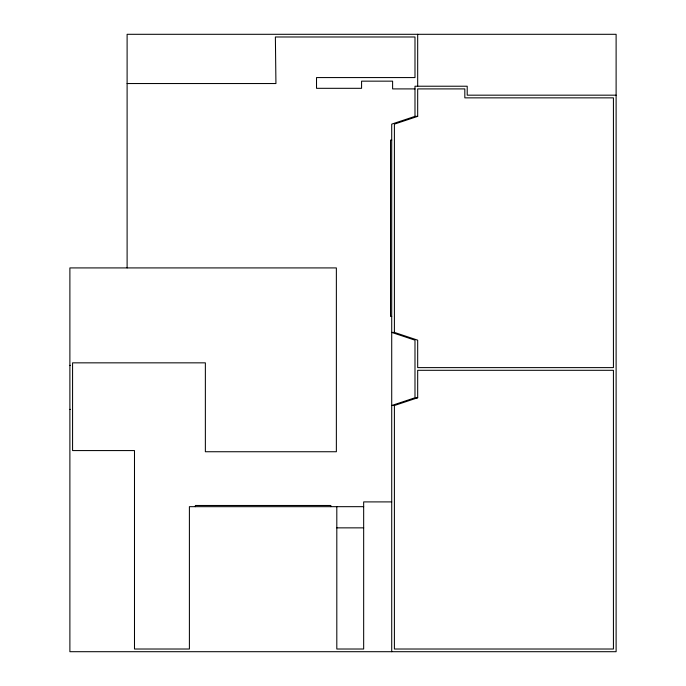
<?xml version="1.0" encoding="UTF-8"?>
<svg xmlns="http://www.w3.org/2000/svg" width="686" height="686" viewBox="0 0 686 686"><rect width="100%" height="100%" fill="white"/><g stroke="black" fill="none" stroke-linecap="round" stroke-linejoin="round"><path stroke-width="1.03" d="M393.507 405.512L391.715 405.512L414.987 397.76L414.987 340.162L391.715 332.41L394.399 332.41L417.68 340.162L417.68 367.619L613.43 367.619L613.43 97.858L464.825 97.858L464.825 88.906L417.68 88.906L417.68 116.363L414.987 116.363L391.715 124.123L391.715 651.7M417.68 116.363L394.399 124.123L394.399 332.41M417.68 397.76L394.399 405.512L394.399 649.016L613.43 649.016L613.43 370.303L417.68 370.303L417.68 397.76L415.888 397.76M127.107 83.538L275.935 83.538L275.378 36.984L414.987 36.984L414.987 77.569L316.52 77.569L316.52 88.314L361.573 88.314L361.573 81.154L392.606 81.154L392.606 88.906L414.987 88.906M616.114 95.174L467.209 95.174L467.209 86.222L414.987 86.222L414.987 116.363M391.715 140.081L390.523 140.081L390.523 316.443L391.715 316.443M69.886 365.381L70.478 365.381M69.886 409.396L70.478 409.396M391.715 501.903L363.666 501.903L363.666 649.016L336.809 649.016L336.809 506.671M363.666 506.671L189.396 506.671L189.396 649.016L134.49 649.016L134.49 450.573L72.57 450.573L72.57 362.843L205.363 362.843L205.363 451.74L336.363 451.74L336.363 267.917L69.886 267.917L69.886 651.7L616.114 651.7L616.114 34.3L127.107 34.3L127.107 267.917M336.809 527.86L363.666 527.86M417.68 34.3L417.68 86.222M330.841 506.671L330.841 505.479L195.364 505.479L195.364 506.671"/></g></svg>
